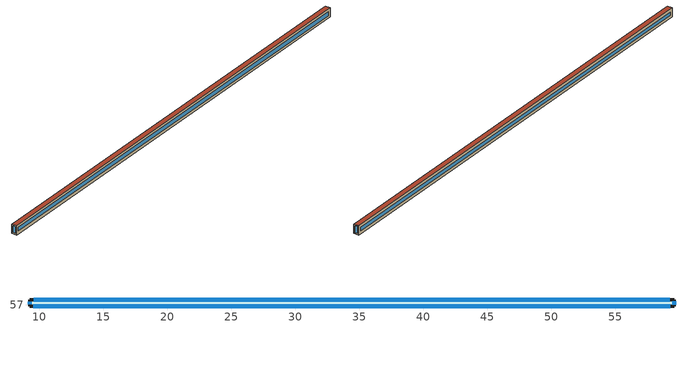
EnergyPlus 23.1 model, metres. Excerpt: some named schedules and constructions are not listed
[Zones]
Level8_0
 floor outside (90.1-2019 Nonresidential CZ 0 Exterior Floor (Mass)): 9.25,56.86 9.25,57.4 59.57,57.4 59.57,56.86 z40.01
 wall outside (90.1-2019 Nonresidential CZ 0 Exterior Wall (Mass)): 9.25,56.86 59.57,56.86 59.57,57.4 9.25,57.4 9.25,56.86 z40.01:41.03
 window (DoublePaneLoEe2): 9.56,56.86 59.27,56.86 z40.31:40.73; 59.57,56.99 59.57,57.27 z40.14:40.9; 59.24,57.4 9.58,57.4 z40.34:40.7; 9.25,57.25 9.25,57.01 z40.17:40.88
 roof outside (90.1-2019 Nonresidential CZ 0 Exterior Roof (Mass)): 9.25,56.86 59.57,56.86 59.57,57.4 9.25,57.4 z41.03
[Schedule:Day:Hourly]
5010650c-120f-4ec1-8e0f-03b57d25b77e: Fraction, 1, 1, 1, 0, 0, 0, 1, 1, 1, 1, 1, 1, 0, 0, 0, 0, 1, 1, 1, 1, 1, 1, 1, 1
0287f86b-735d-496c-a931-cacdcc0bc798: Fraction, 1, 0, 0, 0, 0, 1, 0, 0, 1, 1, 1, 0, 0, 0, 0, 0, 0, 0, 0, 1, 1, 1, 1, 1
4b4d3883-4ab1-4885-8947-53ccab3ba89e: Fraction, 1, 1, 0, 0, 0, 1, 1, 0, 1, 1, 0, 0, 0, 0, 0, 0, 0, 0, 0, 0, 1, 1, 1, 1
6dc897e4-cd91-4c04-926f-f89d63d3d538: Fraction, 1, 1, 1, 1, 1, 1, 1, 0, 1, 1, 0, 0, 0, 0, 0, 0, 1, 0, 0, 0, 0, 0, 1, 1
6b76926c-2247-4309-a123-ce9af0e6287f: Fraction, 1, 1, 1, 1, 1, 1, 1, 1, 1, 0, 1, 0, 0, 0, 1, 1, 1, 1, 1, 1, 1, 1, 0, 0
6a9376d0-3f9a-4ca8-8138-65c77f82fb5e: Fraction, 0, 0, 0, 0, 0, 0, 0, 0, 0, 1, 0, 1, 1, 0, 1, 1, 1, 1, 1, 0, 1, 1, 1, 0
333ca979-308a-4094-a02e-842ee4742262: Fraction, 0, 0, 0, 0, 0, 0, 0, 0, 1, 1, 1, 0, 0, 0, 1, 1, 0, 0, 1, 1, 1, 1, 1, 0
e23f169f-d582-4c72-8f79-9c4eb2bee23a: Fraction, 1, 1, 1, 1, 1, 1, 1, 1, 1, 1, 0, 1, 0, 0, 0, 1, 1, 1, 1, 1, 1, 1, 1, 1
d329547d-a011-4c86-819a-8c33d23e7d9a: Fraction, 1, 0, 0, 0, 0, 0, 0, 0, 0, 1, 0, 0, 0, 0, 0, 1, 1, 1, 1, 0, 1, 0, 0, 0
5822a594-9014-4e21-95ee-13bf853c41e0: Fraction, 1, 1, 1, 1, 0, 0, 0, 0, 0, 0, 0, 1, 1, 1, 1, 1, 1, 1, 0, 1, 1, 1, 1, 1
e30d7fc8-363d-4ded-b00c-9079f0096bdc: Fraction, 1, 0, 1, 1, 0, 1, 1, 0, 1, 1, 0, 0, 0, 1, 1, 0, 1, 1, 1, 1, 1, 1, 1, 1
5edd1d02-379f-4dbb-881b-6ce30af9cafb: Fraction, 1, 1, 1, 1, 0, 0, 0, 0, 1, 1, 0, 0, 1, 1, 1, 1, 1, 1, 1, 1, 1, 1, 1, 1
3d916eac-3ca0-4015-8bf9-0ad1f36d35fc: Fraction, 1, 1, 1, 1, 1, 0, 1, 1, 1, 0, 1, 0, 0, 0, 0, 0, 1, 1, 1, 1, 1, 1, 1, 0
4eaaab4e-72fe-42ed-95f9-bd7f1aba1198: Fraction, 0, 0, 0, 0, 0, 0, 0, 0, 1, 0, 0, 0, 0, 0, 0, 0, 1, 1, 1, 1, 1, 1, 1, 1
aa0b5748-0623-40ff-9fe7-a717e8515022: Fraction, 1, 1, 1, 1, 1, 1, 1, 1, 1, 0, 0, 0, 0, 0, 0, 1, 1, 1, 1, 1, 1, 1, 1, 1
b1ef5473-eff0-42d3-88c2-da5173dc298b: Fraction, 1, 0, 1, 1, 0, 0, 0, 0, 1, 0, 0, 0, 0, 0, 0, 0, 0, 0, 1, 1, 1, 1, 1, 1
76b9a198-a688-457e-8183-cb6f78557885: Fraction, 1, 1, 0, 0, 0, 0, 0, 0, 1, 1, 1, 1, 1, 0, 1, 0, 0, 1, 1, 1, 1, 1, 1, 1
581a6496-51c7-4935-aae0-dc73c3be11df: Fraction, 1, 1, 0, 0, 0, 0, 0, 0, 0, 0, 1, 1, 1, 1, 1, 1, 1, 1, 1, 1, 0, 1, 1, 1
f5fa7923-ce52-443c-88a8-5a5b49c8ef64: Fraction, 0, 0, 0, 0, 0, 1, 1, 1, 1, 1, 1, 0, 0, 0, 0, 0, 0, 1, 1, 1, 1, 1, 1, 1
45b927a2-163d-4791-a046-d063ce78ea26: Fraction, 1, 0, 0, 0, 0, 0, 0, 1, 1, 1, 1, 1, 1, 1, 1, 1, 0, 0, 0, 0, 0, 0, 0, 0
bc30a579-090d-4118-a8b3-e9aebe60a115: Fraction, 1, 0, 1, 1, 0, 1, 1, 1, 1, 1, 1, 1, 0, 1, 1, 1, 1, 1, 1, 1, 1, 1, 1, 1
770748df-be45-4bbd-90c5-dddd96713181: Fraction, 1, 0, 0, 0, 0, 0, 0, 0, 0, 0, 1, 1, 1, 1, 1, 0, 0, 1, 1, 1, 1, 1, 1, 1
7107249c-7a36-4811-af79-982454afed4c: Fraction, 0, 0, 0, 1, 0, 0, 0, 0, 1, 1, 0, 0, 0, 0, 0, 0, 0, 0, 1, 1, 1, 1, 1, 1
08ffd39e-de67-4f7d-a3b3-10a53ab7af6f: Fraction, 1, 0, 1, 1, 1, 1, 1, 1, 1, 1, 0, 1, 1, 1, 0, 0, 0, 0, 0, 1, 1, 1, 1, 0
b8167c93-0cc7-4ef4-a6d0-8850bd8cffde: Fraction, 0, 0, 0, 0, 0, 1, 0, 0, 0, 1, 1, 1, 1, 0, 0, 1, 1, 1, 1, 1, 1, 1, 1, 0
1745f522-a738-4567-9c32-eaf4a74b4847: Fraction, 0, 0, 0, 0, 0, 0, 1, 1, 1, 1, 1, 0, 0, 0, 0, 0, 0, 1, 1, 1, 1, 1, 1, 1
cf4e425d-5d77-44f5-a3d8-02fad713975d: Fraction, 1, 0, 0, 0, 0, 0, 0, 1, 1, 1, 1, 0, 0, 0, 0, 1, 1, 1, 1, 1, 1, 1, 1, 1
e1c568ed-c688-4691-91fe-0bfe5c06be4d: Fraction, 1, 1, 0, 0, 0, 0, 0, 1, 1, 1, 0, 0, 0, 0, 1, 1, 1, 1, 1, 1, 1, 1, 1, 1
111a7c65-e42f-4a10-95db-bea46dc55c4f: Fraction, 0, 0, 0, 0, 0, 0, 0, 1, 1, 0, 0, 0, 1, 1, 1, 1, 1, 1, 1, 1, 1, 1, 1, 1
9eff464b-d195-48d3-a943-c53c3d5efed7: Fraction, 0, 0, 0, 0, 0, 0, 0, 0, 1, 0, 0, 1, 1, 1, 0, 0, 1, 1, 1, 1, 1, 1, 1, 1
8e3f4251-0a19-42e2-947c-a12fa2d7e8a2: Fraction, 1, 1, 1, 0, 0, 0, 1, 1, 1, 0, 0, 0, 0, 0, 0, 0, 0, 0, 1, 1, 1, 1, 1, 1
c70ac8bd-ce79-4d1e-9dce-0b93158d7c5f: Fraction, 1, 1, 1, 1, 1, 1, 1, 0, 0, 0, 0, 1, 1, 1, 1, 1, 1, 1, 1, 1, 1, 1, 1, 0
b9410fd9-892d-423b-a0f3-9646f51cf237: Fraction, 0, 0, 0, 0, 0, 0, 0, 0, 1, 1, 1, 0, 0, 0, 0, 1, 1, 1, 0, 0, 0, 0, 0, 0
8ee7f503-0729-4bee-9c83-a856ca0faae4: Fraction, 0, 0, 0, 0, 0, 0, 0, 0, 0, 0, 0, 0, 0, 0, 0, 1, 1, 1, 1, 0, 0, 0, 1, 0
114559c2-174b-4c51-bee0-1ed3c119fa1e: Fraction, 0, 0, 0, 0, 0, 0, 0, 0, 1, 1, 0, 0, 1, 0, 1, 1, 1, 1, 1, 1, 1, 1, 1, 0
b553f412-11d1-4ce5-8e15-92df4e795def: Fraction, 0, 0, 0, 0, 0, 0, 0, 1, 1, 1, 0, 1, 1, 1, 1, 1, 1, 1, 1, 0, 0, 0, 0, 0
1348ecc8-96ab-42e8-b111-6ff2950d2ab5: Fraction, 0, 0, 0, 0, 0, 1, 1, 1, 1, 1, 0, 0, 0, 0, 0, 0, 0, 1, 1, 1, 1, 1, 1, 1
83fb2caa-bcf7-4def-85f4-5c5458b166bf: Fraction, 0, 0, 0, 0, 0, 0, 0, 0, 0, 0, 1, 1, 1, 1, 1, 1, 0, 1, 1, 1, 1, 1, 1, 1
7f69b98f-2e17-4272-b815-fe7b0af0fec6: Fraction, 0, 0, 0, 0, 0, 0, 0, 0, 0, 0, 0, 0, 1, 1, 1, 1, 1, 1, 1, 1, 1, 0, 0, 0
8dd202f9-8159-4ca7-95ce-a22b3891c586: Fraction, 0, 0, 0, 0, 0, 0, 0, 1, 1, 1, 0, 0, 0, 0, 0, 0, 0, 1, 1, 1, 1, 0, 0, 0
21d870fc-ddd8-47f9-b18b-b89d4d26e3d4: Fraction, 0, 0, 0, 0, 0, 0, 0, 0, 1, 1, 0, 0, 0, 0, 1, 0, 0, 0, 0, 0, 0, 0, 0, 0
cdc6a229-8702-407d-b5de-cb3b80b0b638: Fraction, 0, 0, 0, 0, 0, 0, 0, 0, 0, 1, 1, 1, 1, 0, 1, 1, 1, 1, 1, 1, 1, 1, 1, 1
e12c483d-bb97-4789-8d02-b47d8b4f64d1: Fraction, 0, 0, 0, 0, 0, 0, 0, 0, 1, 0, 0, 0, 0, 0, 0, 0, 0, 1, 0, 0, 0, 0, 0, 0
7e3f105f-f289-4a61-af7d-a8926ddb56be: Fraction, 0, 0, 0, 0, 0, 0, 0, 0, 1, 1, 0, 0, 0, 0, 0, 0, 1, 1, 1, 1, 1, 1, 0, 0
7ea265c3-1b8c-4c46-8e0b-bd729830bd9c: Fraction, 0, 0, 0, 0, 0, 0, 0, 1, 1, 1, 0, 0, 0, 1, 1, 1, 1, 0, 0, 0, 0, 0, 0, 0
172ee178-02b3-4e2f-9a65-36e4cc427a46: Fraction, 0, 0, 0, 0, 0, 0, 0, 0, 1, 1, 0, 0, 0, 0, 0, 0, 0, 1, 1, 1, 1, 1, 1, 0
bf3313be-4169-400b-9e92-a6ce72e31083: Fraction, 0, 0, 0, 0, 1, 0, 0, 1, 1, 1, 1, 0, 0, 0, 0, 0, 1, 1, 1, 1, 1, 1, 1, 1
596bb73c-e300-4f22-9693-972ede98d891: Fraction, 1, 1, 1, 1, 1, 0, 0, 0, 1, 1, 1, 1, 1, 0, 1, 1, 1, 1, 1, 1, 1, 1, 1, 1
b4dff806-eef1-4cc6-a2d4-fa11074bf6ae: Fraction, 0, 0, 0, 0, 0, 0, 0, 0, 1, 1, 0, 0, 0, 0, 1, 1, 1, 1, 1, 1, 1, 1, 1, 1
f24914ff-078e-440a-a979-eb843769fdec: Fraction, 1, 1, 1, 1, 1, 1, 1, 0, 1, 1, 1, 1, 1, 0, 1, 1, 1, 1, 1, 1, 1, 1, 0, 0
f817d546-0070-41b5-b69a-5f6078eec4fb: Fraction, 0, 0, 0, 0, 0, 0, 0, 0, 1, 1, 1, 0, 1, 1, 1, 1, 1, 1, 1, 1, 1, 0, 0, 0
4ef37bd2-3d41-48b2-93ec-b1f4138c05e6: Fraction, 0, 0, 0, 0, 0, 0, 0, 0, 1, 1, 1, 1, 0, 0, 0, 1, 1, 1, 1, 1, 1, 1, 0, 0
c42c46f7-1fa6-4802-82ea-c2043211cef7: Fraction, 0, 0, 0, 0, 0, 0, 0, 0, 0, 1, 1, 1, 0, 0, 1, 1, 1, 1, 1, 0, 0, 0, 0, 0
0f91ff70-fe81-4538-b2a2-1c5bb4d14305: Fraction, 0, 0, 0, 0, 0, 0, 0, 0, 1, 0, 1, 1, 0, 0, 0, 0, 0, 0, 0, 0, 0, 0, 0, 0
9d000baa-58fb-4553-a0b1-7eb2971aeaab: Fraction, 0, 0, 0, 0, 0, 0, 0, 0, 1, 1, 0, 1, 1, 1, 1, 1, 1, 1, 0, 0, 0, 0, 0, 0
8a27c43c-e9b5-42d8-9595-27876f3a2d47: Fraction, 0, 0, 0, 0, 0, 0, 0, 0, 0, 1, 1, 1, 1, 0, 1, 1, 1, 1, 0, 0, 0, 0, 0, 0
acdf1fea-733e-49fd-a30e-90680e6657c7: Fraction, 0, 0, 0, 0, 0, 0, 0, 0, 0, 1, 1, 1, 0, 1, 1, 1, 1, 1, 1, 1, 1, 1, 1, 0
da40a2c2-1a84-4e7d-8cc1-32bbed1308b2: Fraction, 0, 0, 0, 0, 0, 0, 0, 0, 0, 1, 1, 1, 0, 0, 0, 0, 1, 0, 0, 0, 0, 0, 0, 0
49b465ea-77ea-4933-ba6b-971f50e5a24a: Fraction, 0, 0, 0, 0, 0, 0, 0, 0, 1, 1, 0, 0, 1, 1, 1, 1, 0, 0, 0, 0, 0, 0, 0, 0
a450a529-b425-45be-bedc-c348afce5590: Fraction, 0, 0, 0, 0, 0, 0, 0, 0, 1, 1, 1, 1, 0, 0, 0, 0, 0, 0, 0, 0, 0, 0, 0, 0
a06c74c0-3e8d-4cef-bdb6-a73581165358: Fraction, 0, 0, 0, 0, 0, 0, 0, 0, 1, 1, 1, 1, 1, 1, 1, 0, 0, 0, 0, 0, 0, 0, 0, 0
24d64ad3-34c9-4d39-94e9-731af6c50e3f: Fraction, 0, 0, 0, 0, 0, 0, 0, 0, 0, 0, 0, 0, 0, 0, 0, 1, 1, 1, 0, 0, 0, 0, 0, 0
6520605b-633d-4302-8fa2-fb93e6a366da: Fraction, 0, 0, 0, 0, 0, 0, 0, 0, 1, 0, 0, 0, 0, 0, 0, 0, 0, 0, 0, 0, 0, 0, 0, 0
954a9151-e554-4f81-b4fd-81c446ef7e08: Fraction, 0, 0, 0, 0, 0, 0, 0, 0, 0, 1, 1, 1, 1, 1, 1, 1, 0, 0, 1, 1, 1, 1, 0, 0
ce623021-a842-44a5-8dc7-c052f6ab8a7b: Fraction, 0, 0, 0, 0, 0, 0, 0, 1, 1, 1, 0, 0, 0, 0, 0, 0, 0, 1, 1, 1, 1, 1, 1, 1
62a44925-8df7-45df-9fac-0b279fff5387: Fraction, 1, 0, 0, 0, 0, 0, 0, 0, 1, 1, 0, 1, 0, 0, 0, 1, 1, 1, 1, 1, 1, 1, 1, 0
3b30d332-6524-424b-a3af-f5927c4f9bbc: Fraction, 0, 0, 0, 0, 0, 0, 0, 0, 1, 1, 1, 0, 0, 0, 1, 1, 1, 0, 0, 0, 0, 0, 0, 0
02a92f0b-6536-43b2-a99f-d2460243a6c6: Fraction, 0, 0, 0, 0, 0, 0, 0, 0, 1, 1, 0, 0, 0, 0, 0, 0, 0, 0, 1, 1, 1, 1, 0, 0
a726f041-40ea-4926-8b87-b9c748d71b22: Fraction, 0, 0, 0, 0, 0, 0, 0, 0, 1, 1, 0, 1, 1, 1, 0, 0, 0, 0, 0, 0, 0, 0, 0, 0
5d0a8da6-75f3-409f-82b4-6c398db4f3dc: Fraction, 0, 0, 0, 0, 0, 0, 0, 0, 1, 1, 1, 0, 0, 1, 1, 1, 1, 1, 1, 1, 0, 0, 0, 0
65d29759-1968-478d-8ef7-ce3ca0b06d03: Fraction, 0, 0, 0, 0, 0, 0, 0, 0, 1, 1, 0, 0, 0, 0, 1, 1, 0, 1, 1, 1, 1, 0, 0, 0
449a9d56-0af6-49e4-8776-7b4b56f26a83: Fraction, 0, 0, 0, 0, 0, 0, 0, 0, 0, 1, 0, 0, 0, 0, 0, 0, 0, 1, 1, 1, 1, 1, 0, 0
06b542e5-1554-478c-8ade-a91ed9b5592f: Fraction, 0, 0, 0, 0, 0, 0, 0, 0, 1, 1, 0, 0, 0, 1, 0, 0, 1, 1, 0, 0, 0, 0, 0, 0
b58c9939-c081-4a11-9b15-5e44c4c0fc6e: Fraction, 0, 0, 0, 0, 0, 0, 0, 0, 0, 1, 1, 1, 1, 0, 1, 1, 1, 1, 1, 1, 1, 0, 0, 0
0f81e975-3d90-4e2d-925b-36a0930c45b6: Fraction, 0, 0, 0, 0, 0, 0, 0, 0, 1, 1, 1, 0, 0, 0, 0, 1, 1, 1, 1, 1, 1, 1, 1, 1
54007ef3-344e-48e5-87ef-be1515d5fca4: Fraction, 1, 0, 0, 0, 0, 0, 0, 1, 1, 1, 0, 0, 0, 0, 1, 1, 1, 1, 1, 1, 0, 0, 0, 1
a65b6db7-2f2c-4fb2-98cf-18013fcb6f2f: Fraction, 1, 1, 1, 1, 1, 1, 1, 1, 1, 1, 1, 0, 0, 1, 1, 0, 1, 1, 1, 1, 1, 1, 1, 1
575b231b-71d4-40ac-8c15-a4504e5bf47b: Fraction, 1, 1, 1, 1, 1, 1, 1, 1, 1, 1, 1, 0, 0, 0, 0, 1, 1, 1, 1, 1, 1, 1, 1, 1
c81b8623-852e-4010-9b62-71ee5bf39809: Fraction, 1, 1, 1, 1, 1, 1, 1, 1, 1, 1, 1, 0, 1, 1, 1, 1, 1, 1, 1, 1, 1, 1, 1, 1
a5ccfd26-f408-474a-b787-8c59672fbbfb: Fraction, 1, 1, 1, 1, 0, 1, 1, 1, 1, 1, 1, 0, 0, 0, 1, 1, 1, 1, 1, 1, 1, 1, 1, 1
986d3f58-e2c0-4c17-9466-7151f016db88: Fraction, 1, 1, 1, 1, 0, 1, 1, 1, 1, 1, 1, 0, 0, 0, 1, 0, 0, 0, 1, 1, 0, 0, 0, 0
09eda841-c663-4be0-9dc1-e789af8ef2b4: Fraction, 0, 0, 0, 0, 0, 0, 0, 0, 0, 0, 0, 0, 0, 0, 0, 0, 0, 0, 0, 0, 0, 0, 0, 0
ac605fec-0150-40ef-aaee-3f3a6e60bc74: Fraction, 0, 0, 0, 1, 0, 0, 0, 0, 1, 0, 0, 0, 0, 0, 0, 0, 0, 0, 0, 0, 0, 0, 0, 0
2253eb07-24ad-467c-9032-e6cf6a4c8706: Fraction, 0, 0, 0, 0, 0, 0, 0, 0, 0, 1, 1, 1, 0, 0, 1, 1, 0, 0, 0, 0, 0, 0, 0, 0
1dec7d66-187e-4495-ad2d-945dc3181bb4: Fraction, 0, 0, 0, 0, 0, 0, 0, 0, 0, 1, 1, 0, 0, 1, 0, 1, 0, 0, 1, 0, 1, 1, 0, 1
2c24077c-5c29-4221-96cd-00be7674bfad: Fraction, 1, 0, 0, 0, 0, 0, 0, 0, 0, 0, 0, 0, 0, 1, 1, 1, 1, 1, 1, 1, 0, 0, 0, 0
1e2c6601-9f74-4ca9-845a-63d9f68435e0: Fraction, 0, 0, 0, 0, 0, 0, 0, 0, 0, 0, 0, 0, 1, 1, 1, 1, 1, 1, 1, 0, 0, 0, 0, 0
13b5e8dc-4e2f-45f3-9c75-2964d5fdbcf3: Fraction, 0, 0, 0, 0, 0, 0, 0, 0, 0, 0, 0, 0, 0, 0, 1, 0, 0, 0, 1, 0, 0, 0, 0, 0
806be1b2-4a32-4b01-9208-0f63824c6a5a: Fraction, 0, 0, 0, 0, 0, 0, 0, 0, 0, 1, 1, 1, 1, 1, 1, 1, 1, 1, 1, 1, 0, 0, 0, 0
a543813b-010e-4070-bb5c-e3e740149745: Fraction, 0, 0, 0, 0, 0, 0, 0, 0, 1, 1, 1, 1, 0, 0, 0, 0, 1, 1, 1, 1, 1, 1, 0, 1
0de86f34-48bf-46bf-8b57-37c2917cc9f7: Fraction, 0, 0, 0, 0, 0, 0, 0, 0, 0, 0, 1, 0, 0, 0, 0, 1, 1, 1, 1, 1, 0, 0, 0, 1
e8b7d7fa-21d6-4c71-97fd-9fc2bf9d59b4: Fraction, 0, 0, 0, 0, 0, 0, 0, 0, 0, 1, 1, 1, 1, 0, 0, 0, 0, 0, 0, 0, 0, 0, 0, 0
ac86f6e0-3298-41f8-abbf-65183e87d008: Fraction, 0, 0, 0, 0, 0, 0, 0, 0, 0, 0, 1, 1, 1, 1, 1, 1, 1, 0, 1, 0, 0, 0, 0, 0
9987907a-6122-455b-8552-53f74c1c0e39: Fraction, 0, 0, 0, 0, 0, 0, 0, 0, 1, 1, 1, 1, 0, 1, 0, 1, 0, 0, 0, 0, 1, 0, 0, 0
014124d4-b61d-4f14-8fcc-3b7be9cd198b: Fraction, 0, 0, 0, 0, 0, 0, 0, 0, 1, 1, 1, 1, 0, 1, 1, 1, 1, 1, 1, 1, 1, 0, 0, 0
15957bf2-8cc9-4bb7-ae03-d02245cec315: Fraction, 0, 0, 0, 0, 0, 0, 0, 0, 1, 1, 1, 0, 1, 0, 0, 1, 1, 1, 1, 1, 1, 1, 1, 0
e66c6a68-95c7-42ee-8a34-31500e6d818f: Fraction, 0, 0, 1, 1, 0, 0, 1, 0, 1, 1, 1, 1, 0, 1, 1, 1, 1, 1, 1, 1, 1, 1, 1, 1
6ab0548f-ccd2-4c02-b7d5-57e2a3b800a0: Fraction, 1, 1, 0, 1, 1, 1, 0, 1, 1, 1, 1, 1, 1, 0, 0, 1, 1, 1, 1, 1, 1, 1, 1, 1
2373421b-b0ff-48ba-aef8-cae56c6e9539: Fraction, 1, 1, 1, 1, 1, 1, 1, 1, 1, 1, 1, 0, 0, 0, 0, 0, 1, 1, 1, 1, 1, 1, 0, 1
a0b97c6b-2900-4879-a72a-f27df354a231: Fraction, 0, 0, 1, 1, 0, 1, 1, 0, 1, 1, 1, 0, 0, 0, 0, 1, 1, 1, 1, 1, 1, 1, 1, 1
d11026a5-85cb-458f-9a90-e60d5545ba49: Fraction, 1, 0, 1, 0, 0, 0, 0, 0, 1, 1, 1, 0, 0, 0, 0, 0, 1, 1, 1, 1, 1, 1, 1, 1
249e2866-75bf-46b4-991c-1313a5ef556e: Fraction, 1, 0, 0, 0, 0, 0, 0, 0, 1, 1, 1, 1, 0, 0, 0, 0, 1, 1, 1, 1, 1, 1, 1, 1
55f706a3-be7d-4be4-bceb-5779199cc1e2: Fraction, 1, 1, 1, 0, 0, 1, 1, 0, 1, 1, 1, 0, 0, 0, 0, 0, 1, 1, 1, 1, 1, 1, 1, 1
8645d51f-14e7-4905-85fd-d3776302dc69: Fraction, 1, 0, 0, 0, 0, 1, 1, 0, 1, 1, 1, 1, 1, 1, 1, 1, 1, 1, 1, 1, 1, 1, 0, 0
[Schedule:Year]
OfficeLarge HTGSETP_SCH_YES_OPTIMUM: Temperature, OfficeLarge HTGSETP_SCH_YES_OPTIMUM_0, 1, 1, 1, 7, OfficeLarge HTGSETP_SCH_YES_OPTIMUM_1, 1, 8, 1, 14, OfficeLarge HTGSETP_SCH_YES_OPTIMUM_2, 1, 15, 1, 21, OfficeLarge HTGSETP_SCH_YES_OPTIMUM_3, 1, 22, 1, 28, OfficeLarge HTGSETP_SCH_YES_OPTIMUM_4, 1, 29, 2, 4, OfficeLarge HTGSETP_SCH_YES_OPTIMUM_5, 2, 5, 2, 11, OfficeLarge HTGSETP_SCH_YES_OPTIMUM_6, 2, 12, 2, 18, OfficeLarge HTGSETP_SCH_YES_OPTIMUM_7, 2, 19, 2, 25, OfficeLarge HTGSETP_SCH_YES_OPTIMUM_8, 2, 26, 3, 4, OfficeLarge HTGSETP_SCH_YES_OPTIMUM_9, 3, 5, 3, 11, OfficeLarge HTGSETP_SCH_YES_OPTIMUM_10, 3, 12, 3, 18, OfficeLarge HTGSETP_SCH_YES_OPTIMUM_11, 3, 19, 3, 25, OfficeLarge HTGSETP_SCH_YES_OPTIMUM_12, 3, 26, 4, 1, OfficeLarge HTGSETP_SCH_YES_OPTIMUM_13, 4, 2, 4, 8, OfficeLarge HTGSETP_SCH_YES_OPTIMUM_14, 4, 9, 4, 15, OfficeLarge HTGSETP_SCH_YES_OPTIMUM_15, 4, 16, 4, 22, OfficeLarge HTGSETP_SCH_YES_OPTIMUM_16, 4, 23, 4, 29, OfficeLarge HTGSETP_SCH_YES_OPTIMUM_17, 4, 30, 5, 6, OfficeLarge HTGSETP_SCH_YES_OPTIMUM_18, 5, 7, 5, 13, OfficeLarge HTGSETP_SCH_YES_OPTIMUM_19, 5, 14, 5, 20, OfficeLarge HTGSETP_SCH_YES_OPTIMUM_20, 5, 21, 5, 27, OfficeLarge HTGSETP_SCH_YES_OPTIMUM_21, 5, 28, 6, 3, OfficeLarge HTGSETP_SCH_YES_OPTIMUM_22, 6, 4, 6, 10, OfficeLarge HTGSETP_SCH_YES_OPTIMUM_23, 6, 11, 6, 17, OfficeLarge HTGSETP_SCH_YES_OPTIMUM_24, 6, 18, 6, 24, OfficeLarge HTGSETP_SCH_YES_OPTIMUM_25, 6, 25, 7, 1, OfficeLarge HTGSETP_SCH_YES_OPTIMUM_26, 7, 2, 7, 8, OfficeLarge HTGSETP_SCH_YES_OPTIMUM_27, 7, 9, 7, 15, OfficeLarge HTGSETP_SCH_YES_OPTIMUM_28, 7, 16, 7, 22, OfficeLarge HTGSETP_SCH_YES_OPTIMUM_29, 7, 23, 7, 29, OfficeLarge HTGSETP_SCH_YES_OPTIMUM_30, 7, 30, 8, 5, OfficeLarge HTGSETP_SCH_YES_OPTIMUM_31, 8, 6, 8, 12, OfficeLarge HTGSETP_SCH_YES_OPTIMUM_32, 8, 13, 8, 19, OfficeLarge HTGSETP_SCH_YES_OPTIMUM_33, 8, 20, 8, 26, OfficeLarge HTGSETP_SCH_YES_OPTIMUM_34, 8, 27, 9, 2, OfficeLarge HTGSETP_SCH_YES_OPTIMUM_35, 9, 3, 9, 9, OfficeLarge HTGSETP_SCH_YES_OPTIMUM_36, 9, 10, 9, 16, OfficeLarge HTGSETP_SCH_YES_OPTIMUM_37, 9, 17, 9, 23, OfficeLarge HTGSETP_SCH_YES_OPTIMUM_38, 9, 24, 9, 30, OfficeLarge HTGSETP_SCH_YES_OPTIMUM_39, 10, 1, 10, 7, OfficeLarge HTGSETP_SCH_YES_OPTIMUM_40, 10, 8, 10, 14, OfficeLarge HTGSETP_SCH_YES_OPTIMUM_41, 10, 15, 10, 21, OfficeLarge HTGSETP_SCH_YES_OPTIMUM_42, 10, 22, 10, 28, OfficeLarge HTGSETP_SCH_YES_OPTIMUM_43, 10, 29, 11, 4, OfficeLarge HTGSETP_SCH_YES_OPTIMUM_44, 11, 5, 11, 11, OfficeLarge HTGSETP_SCH_YES_OPTIMUM_45, 11, 12, 11, 18, OfficeLarge HTGSETP_SCH_YES_OPTIMUM_46, 11, 19, 11, 25, OfficeLarge HTGSETP_SCH_YES_OPTIMUM_47, 11, 26, 12, 2, OfficeLarge HTGSETP_SCH_YES_OPTIMUM_48, 12, 3, 12, 9, OfficeLarge HTGSETP_SCH_YES_OPTIMUM_49, 12, 10, 12, 16, OfficeLarge HTGSETP_SCH_YES_OPTIMUM_50, 12, 17, 12, 23, OfficeLarge HTGSETP_SCH_YES_OPTIMUM_51, 12, 24, 12, 30, OfficeLarge HTGSETP_SCH_YES_OPTIMUM_52, 12, 31, 12, 31
OfficeLarge CLGSETP_SCH_NO_SETBACK: Temperature, OfficeLarge CLGSETP_SCH_NO_SETBACK_0, 1, 1, 1, 7, OfficeLarge CLGSETP_SCH_NO_SETBACK_1, 1, 8, 1, 14, OfficeLarge CLGSETP_SCH_NO_SETBACK_2, 1, 15, 1, 21, OfficeLarge CLGSETP_SCH_NO_SETBACK_3, 1, 22, 1, 28, OfficeLarge CLGSETP_SCH_NO_SETBACK_4, 1, 29, 2, 4, OfficeLarge CLGSETP_SCH_NO_SETBACK_5, 2, 5, 2, 11, OfficeLarge CLGSETP_SCH_NO_SETBACK_6, 2, 12, 2, 18, OfficeLarge CLGSETP_SCH_NO_SETBACK_7, 2, 19, 2, 25, OfficeLarge CLGSETP_SCH_NO_SETBACK_8, 2, 26, 3, 4, OfficeLarge CLGSETP_SCH_NO_SETBACK_9, 3, 5, 3, 11, OfficeLarge CLGSETP_SCH_NO_SETBACK_10, 3, 12, 3, 18, OfficeLarge CLGSETP_SCH_NO_SETBACK_11, 3, 19, 3, 25, OfficeLarge CLGSETP_SCH_NO_SETBACK_12, 3, 26, 4, 1, OfficeLarge CLGSETP_SCH_NO_SETBACK_13, 4, 2, 4, 8, OfficeLarge CLGSETP_SCH_NO_SETBACK_14, 4, 9, 4, 15, OfficeLarge CLGSETP_SCH_NO_SETBACK_15, 4, 16, 4, 22, OfficeLarge CLGSETP_SCH_NO_SETBACK_16, 4, 23, 4, 29, OfficeLarge CLGSETP_SCH_NO_SETBACK_17, 4, 30, 5, 6, OfficeLarge CLGSETP_SCH_NO_SETBACK_18, 5, 7, 5, 13, OfficeLarge CLGSETP_SCH_NO_SETBACK_19, 5, 14, 5, 20, OfficeLarge CLGSETP_SCH_NO_SETBACK_20, 5, 21, 5, 27, OfficeLarge CLGSETP_SCH_NO_SETBACK_21, 5, 28, 6, 3, OfficeLarge CLGSETP_SCH_NO_SETBACK_22, 6, 4, 6, 10, OfficeLarge CLGSETP_SCH_NO_SETBACK_23, 6, 11, 6, 17, OfficeLarge CLGSETP_SCH_NO_SETBACK_24, 6, 18, 6, 24, OfficeLarge CLGSETP_SCH_NO_SETBACK_25, 6, 25, 7, 1, OfficeLarge CLGSETP_SCH_NO_SETBACK_26, 7, 2, 7, 8, OfficeLarge CLGSETP_SCH_NO_SETBACK_27, 7, 9, 7, 15, OfficeLarge CLGSETP_SCH_NO_SETBACK_28, 7, 16, 7, 22, OfficeLarge CLGSETP_SCH_NO_SETBACK_29, 7, 23, 7, 29, OfficeLarge CLGSETP_SCH_NO_SETBACK_30, 7, 30, 8, 5, OfficeLarge CLGSETP_SCH_NO_SETBACK_31, 8, 6, 8, 12, OfficeLarge CLGSETP_SCH_NO_SETBACK_32, 8, 13, 8, 19, OfficeLarge CLGSETP_SCH_NO_SETBACK_33, 8, 20, 8, 26, OfficeLarge CLGSETP_SCH_NO_SETBACK_34, 8, 27, 9, 2, OfficeLarge CLGSETP_SCH_NO_SETBACK_35, 9, 3, 9, 9, OfficeLarge CLGSETP_SCH_NO_SETBACK_36, 9, 10, 9, 16, OfficeLarge CLGSETP_SCH_NO_SETBACK_37, 9, 17, 9, 23, OfficeLarge CLGSETP_SCH_NO_SETBACK_38, 9, 24, 9, 30, OfficeLarge CLGSETP_SCH_NO_SETBACK_39, 10, 1, 10, 7, OfficeLarge CLGSETP_SCH_NO_SETBACK_40, 10, 8, 10, 14, OfficeLarge CLGSETP_SCH_NO_SETBACK_41, 10, 15, 10, 21, OfficeLarge CLGSETP_SCH_NO_SETBACK_42, 10, 22, 10, 28, OfficeLarge CLGSETP_SCH_NO_SETBACK_43, 10, 29, 11, 4, OfficeLarge CLGSETP_SCH_NO_SETBACK_44, 11, 5, 11, 11, OfficeLarge CLGSETP_SCH_NO_SETBACK_45, 11, 12, 11, 18, OfficeLarge CLGSETP_SCH_NO_SETBACK_46, 11, 19, 11, 25, OfficeLarge CLGSETP_SCH_NO_SETBACK_47, 11, 26, 12, 2, OfficeLarge CLGSETP_SCH_NO_SETBACK_48, 12, 3, 12, 9, OfficeLarge CLGSETP_SCH_NO_SETBACK_49, 12, 10, 12, 16, OfficeLarge CLGSETP_SCH_NO_SETBACK_50, 12, 17, 12, 23, OfficeLarge CLGSETP_SCH_NO_SETBACK_51, 12, 24, 12, 30, OfficeLarge CLGSETP_SCH_NO_SETBACK_52, 12, 31, 12, 31
CoolAvail_Level8_0: Fraction, CoolAvail_Level8_0_0, 1, 1, 1, 7, CoolAvail_Level8_0_1, 1, 8, 1, 14, CoolAvail_Level8_0_2, 1, 15, 1, 21, CoolAvail_Level8_0_3, 1, 22, 1, 28, CoolAvail_Level8_0_4, 1, 29, 2, 4, CoolAvail_Level8_0_5, 2, 5, 2, 11, CoolAvail_Level8_0_6, 2, 12, 2, 18, CoolAvail_Level8_0_7, 2, 19, 2, 25, CoolAvail_Level8_0_8, 2, 26, 3, 4, CoolAvail_Level8_0_9, 3, 5, 3, 11, CoolAvail_Level8_0_10, 3, 12, 3, 18, CoolAvail_Level8_0_11, 3, 19, 3, 25, CoolAvail_Level8_0_12, 3, 26, 4, 1, CoolAvail_Level8_0_13, 4, 2, 4, 8, CoolAvail_Level8_0_14, 4, 9, 4, 15, CoolAvail_Level8_0_15, 4, 16, 4, 22, CoolAvail_Level8_0_16, 4, 23, 4, 29, CoolAvail_Level8_0_17, 4, 30, 5, 6, CoolAvail_Level8_0_18, 5, 7, 5, 13, CoolAvail_Level8_0_19, 5, 14, 5, 20, CoolAvail_Level8_0_20, 5, 21, 5, 27, CoolAvail_Level8_0_21, 5, 28, 6, 3, CoolAvail_Level8_0_22, 6, 4, 6, 10, CoolAvail_Level8_0_23, 6, 11, 6, 17, CoolAvail_Level8_0_24, 6, 18, 6, 24, CoolAvail_Level8_0_25, 6, 25, 7, 1, CoolAvail_Level8_0_26, 7, 2, 7, 8, CoolAvail_Level8_0_27, 7, 9, 7, 15, CoolAvail_Level8_0_28, 7, 16, 7, 22, CoolAvail_Level8_0_29, 7, 23, 7, 29, CoolAvail_Level8_0_30, 7, 30, 8, 5, CoolAvail_Level8_0_31, 8, 6, 8, 12, CoolAvail_Level8_0_32, 8, 13, 8, 19, CoolAvail_Level8_0_33, 8, 20, 8, 26, CoolAvail_Level8_0_34, 8, 27, 9, 2, CoolAvail_Level8_0_35, 9, 3, 9, 9, CoolAvail_Level8_0_36, 9, 10, 9, 16, CoolAvail_Level8_0_37, 9, 17, 9, 23, CoolAvail_Level8_0_38, 9, 24, 9, 30, CoolAvail_Level8_0_39, 10, 1, 10, 7, CoolAvail_Level8_0_40, 10, 8, 10, 14, CoolAvail_Level8_0_41, 10, 15, 10, 21, CoolAvail_Level8_0_42, 10, 22, 10, 28, CoolAvail_Level8_0_43, 10, 29, 11, 4, CoolAvail_Level8_0_44, 11, 5, 11, 11, CoolAvail_Level8_0_45, 11, 12, 11, 18, CoolAvail_Level8_0_46, 11, 19, 11, 25, CoolAvail_Level8_0_47, 11, 26, 12, 2, CoolAvail_Level8_0_48, 12, 3, 12, 9, CoolAvail_Level8_0_49, 12, 10, 12, 16, CoolAvail_Level8_0_50, 12, 17, 12, 23, CoolAvail_Level8_0_51, 12, 24, 12, 30, CoolAvail_Level8_0_52, 12, 31, 12, 31
[Schedule:Week:Daily]
OfficeLarge HTGSETP_SCH_YES_OPTIMUM_0; OfficeLarge HTGSETP_SCH_YES_OPTIMUM_1; OfficeLarge HTGSETP_SCH_YES_OPTIMUM_2; OfficeLarge HTGSETP_SCH_YES_OPTIMUM_3; OfficeLarge HTGSETP_SCH_YES_OPTIMUM_4; OfficeLarge HTGSETP_SCH_YES_OPTIMUM_5; OfficeLarge HTGSETP_SCH_YES_OPTIMUM_6; OfficeLarge HTGSETP_SCH_YES_OPTIMUM_7; OfficeLarge HTGSETP_SCH_YES_OPTIMUM_8; OfficeLarge HTGSETP_SCH_YES_OPTIMUM_9; OfficeLarge HTGSETP_SCH_YES_OPTIMUM_10; OfficeLarge HTGSETP_SCH_YES_OPTIMUM_11; OfficeLarge HTGSETP_SCH_YES_OPTIMUM_12; OfficeLarge HTGSETP_SCH_YES_OPTIMUM_13; OfficeLarge HTGSETP_SCH_YES_OPTIMUM_14; OfficeLarge HTGSETP_SCH_YES_OPTIMUM_15; OfficeLarge HTGSETP_SCH_YES_OPTIMUM_16; OfficeLarge HTGSETP_SCH_YES_OPTIMUM_17; OfficeLarge HTGSETP_SCH_YES_OPTIMUM_18; OfficeLarge HTGSETP_SCH_YES_OPTIMUM_19; OfficeLarge HTGSETP_SCH_YES_OPTIMUM_20; OfficeLarge HTGSETP_SCH_YES_OPTIMUM_21; OfficeLarge HTGSETP_SCH_YES_OPTIMUM_22; OfficeLarge HTGSETP_SCH_YES_OPTIMUM_23; OfficeLarge HTGSETP_SCH_YES_OPTIMUM_24; OfficeLarge HTGSETP_SCH_YES_OPTIMUM_25; OfficeLarge HTGSETP_SCH_YES_OPTIMUM_26; OfficeLarge HTGSETP_SCH_YES_OPTIMUM_27; OfficeLarge HTGSETP_SCH_YES_OPTIMUM_28; OfficeLarge HTGSETP_SCH_YES_OPTIMUM_29; OfficeLarge HTGSETP_SCH_YES_OPTIMUM_30; OfficeLarge HTGSETP_SCH_YES_OPTIMUM_31; OfficeLarge HTGSETP_SCH_YES_OPTIMUM_32; OfficeLarge HTGSETP_SCH_YES_OPTIMUM_33; OfficeLarge HTGSETP_SCH_YES_OPTIMUM_34; OfficeLarge HTGSETP_SCH_YES_OPTIMUM_35; OfficeLarge HTGSETP_SCH_YES_OPTIMUM_36; OfficeLarge HTGSETP_SCH_YES_OPTIMUM_37; OfficeLarge HTGSETP_SCH_YES_OPTIMUM_38; OfficeLarge HTGSETP_SCH_YES_OPTIMUM_39; OfficeLarge HTGSETP_SCH_YES_OPTIMUM_40; OfficeLarge HTGSETP_SCH_YES_OPTIMUM_41; OfficeLarge HTGSETP_SCH_YES_OPTIMUM_42; OfficeLarge HTGSETP_SCH_YES_OPTIMUM_43; OfficeLarge HTGSETP_SCH_YES_OPTIMUM_44; OfficeLarge HTGSETP_SCH_YES_OPTIMUM_45; OfficeLarge HTGSETP_SCH_YES_OPTIMUM_46; OfficeLarge HTGSETP_SCH_YES_OPTIMUM_47; OfficeLarge HTGSETP_SCH_YES_OPTIMUM_48; OfficeLarge HTGSETP_SCH_YES_OPTIMUM_49; OfficeLarge HTGSETP_SCH_YES_OPTIMUM_50; OfficeLarge HTGSETP_SCH_YES_OPTIMUM_51: db7fe938-9c7e-470d-b4d5-21e9f25bae54, db7fe938-9c7e-470d-b4d5-21e9f25bae54, db7fe938-9c7e-470d-b4d5-21e9f25bae54, db7fe938-9c7e-470d-b4d5-21e9f25bae54, db7fe938-9c7e-470d-b4d5-21e9f25bae54, db7fe938-9c7e-470d-b4d5-21e9f25bae54, 5864c79a-8136-4e11-873f-35abd6b3cc01, db7fe938-9c7e-470d-b4d5-21e9f25bae54, db7fe938-9c7e-470d-b4d5-21e9f25bae54, db7fe938-9c7e-470d-b4d5-21e9f25bae54, db7fe938-9c7e-470d-b4d5-21e9f25bae54, db7fe938-9c7e-470d-b4d5-21e9f25bae54
OfficeLarge HTGSETP_SCH_YES_OPTIMUM_52: db7fe938-9c7e-470d-b4d5-21e9f25bae54, db7fe938-9c7e-470d-b4d5-21e9f25bae54, db7fe938-9c7e-470d-b4d5-21e9f25bae54, db7fe938-9c7e-470d-b4d5-21e9f25bae54, db7fe938-9c7e-470d-b4d5-21e9f25bae54, db7fe938-9c7e-470d-b4d5-21e9f25bae54, db7fe938-9c7e-470d-b4d5-21e9f25bae54, db7fe938-9c7e-470d-b4d5-21e9f25bae54, db7fe938-9c7e-470d-b4d5-21e9f25bae54, db7fe938-9c7e-470d-b4d5-21e9f25bae54, db7fe938-9c7e-470d-b4d5-21e9f25bae54, db7fe938-9c7e-470d-b4d5-21e9f25bae54
OfficeLarge CLGSETP_SCH_NO_SETBACK_0; OfficeLarge CLGSETP_SCH_NO_SETBACK_1; OfficeLarge CLGSETP_SCH_NO_SETBACK_2; OfficeLarge CLGSETP_SCH_NO_SETBACK_3; OfficeLarge CLGSETP_SCH_NO_SETBACK_4; OfficeLarge CLGSETP_SCH_NO_SETBACK_5; OfficeLarge CLGSETP_SCH_NO_SETBACK_6; OfficeLarge CLGSETP_SCH_NO_SETBACK_7; OfficeLarge CLGSETP_SCH_NO_SETBACK_8; OfficeLarge CLGSETP_SCH_NO_SETBACK_9; OfficeLarge CLGSETP_SCH_NO_SETBACK_10; OfficeLarge CLGSETP_SCH_NO_SETBACK_11; OfficeLarge CLGSETP_SCH_NO_SETBACK_12; OfficeLarge CLGSETP_SCH_NO_SETBACK_13; OfficeLarge CLGSETP_SCH_NO_SETBACK_14; OfficeLarge CLGSETP_SCH_NO_SETBACK_15; OfficeLarge CLGSETP_SCH_NO_SETBACK_16; OfficeLarge CLGSETP_SCH_NO_SETBACK_17; OfficeLarge CLGSETP_SCH_NO_SETBACK_18; OfficeLarge CLGSETP_SCH_NO_SETBACK_19; OfficeLarge CLGSETP_SCH_NO_SETBACK_20; OfficeLarge CLGSETP_SCH_NO_SETBACK_21; OfficeLarge CLGSETP_SCH_NO_SETBACK_22; OfficeLarge CLGSETP_SCH_NO_SETBACK_23; OfficeLarge CLGSETP_SCH_NO_SETBACK_24; OfficeLarge CLGSETP_SCH_NO_SETBACK_25; OfficeLarge CLGSETP_SCH_NO_SETBACK_26; OfficeLarge CLGSETP_SCH_NO_SETBACK_27; OfficeLarge CLGSETP_SCH_NO_SETBACK_28; OfficeLarge CLGSETP_SCH_NO_SETBACK_29; OfficeLarge CLGSETP_SCH_NO_SETBACK_30; OfficeLarge CLGSETP_SCH_NO_SETBACK_31; OfficeLarge CLGSETP_SCH_NO_SETBACK_32; OfficeLarge CLGSETP_SCH_NO_SETBACK_33; OfficeLarge CLGSETP_SCH_NO_SETBACK_34; OfficeLarge CLGSETP_SCH_NO_SETBACK_35; OfficeLarge CLGSETP_SCH_NO_SETBACK_36; OfficeLarge CLGSETP_SCH_NO_SETBACK_37; OfficeLarge CLGSETP_SCH_NO_SETBACK_38; OfficeLarge CLGSETP_SCH_NO_SETBACK_39; OfficeLarge CLGSETP_SCH_NO_SETBACK_40; OfficeLarge CLGSETP_SCH_NO_SETBACK_41; OfficeLarge CLGSETP_SCH_NO_SETBACK_42; OfficeLarge CLGSETP_SCH_NO_SETBACK_43; OfficeLarge CLGSETP_SCH_NO_SETBACK_44; OfficeLarge CLGSETP_SCH_NO_SETBACK_45; OfficeLarge CLGSETP_SCH_NO_SETBACK_46; OfficeLarge CLGSETP_SCH_NO_SETBACK_47; OfficeLarge CLGSETP_SCH_NO_SETBACK_48; OfficeLarge CLGSETP_SCH_NO_SETBACK_49; OfficeLarge CLGSETP_SCH_NO_SETBACK_50; OfficeLarge CLGSETP_SCH_NO_SETBACK_51; OfficeLarge CLGSETP_SCH_NO_SETBACK_52: 5eeb48a7-aea1-4a77-a718-97bd57733da6, 5eeb48a7-aea1-4a77-a718-97bd57733da6, 5eeb48a7-aea1-4a77-a718-97bd57733da6, 5eeb48a7-aea1-4a77-a718-97bd57733da6, 5eeb48a7-aea1-4a77-a718-97bd57733da6, 5eeb48a7-aea1-4a77-a718-97bd57733da6, 5eeb48a7-aea1-4a77-a718-97bd57733da6, 5eeb48a7-aea1-4a77-a718-97bd57733da6, 5eeb48a7-aea1-4a77-a718-97bd57733da6, 5eeb48a7-aea1-4a77-a718-97bd57733da6, 5eeb48a7-aea1-4a77-a718-97bd57733da6, 5eeb48a7-aea1-4a77-a718-97bd57733da6
CoolAvail_Level8_0_0: b1ca0965-182a-4bfa-b017-ce18d1db8971, 1022b029-6912-4e79-aefb-b7bbac69a24e, 8ec71320-6e1d-42a4-a9cc-7b3db7521728, 54c0f7ea-7390-4ca7-afdc-7595cc0bf16d, f78c9a24-d0be-44d8-b4ca-1237cdd4cb72, 5df119f4-100d-4cc8-8387-75a9341c7c44, 8425f0ae-9ab6-4e9a-a1e8-602982399af5, b1ca0965-182a-4bfa-b017-ce18d1db8971, b1ca0965-182a-4bfa-b017-ce18d1db8971, b1ca0965-182a-4bfa-b017-ce18d1db8971, b1ca0965-182a-4bfa-b017-ce18d1db8971, b1ca0965-182a-4bfa-b017-ce18d1db8971
CoolAvail_Level8_0_1: bbf3a257-ba19-43fd-b727-2719e4af363b, 1be989a1-4fda-4d98-8ee0-2ba9e9484411, 7d699951-1758-4e44-a33d-390d69f0c49a, 3c8de397-17cd-4f03-8c99-48659356656b, ee6bf613-34df-4980-83f8-5c49481e6b25, 87c0396f-0661-4cf8-9af8-b8b55f50d1d9, 226887c8-a70a-4274-b337-397aaffcb317, bbf3a257-ba19-43fd-b727-2719e4af363b, bbf3a257-ba19-43fd-b727-2719e4af363b, bbf3a257-ba19-43fd-b727-2719e4af363b, bbf3a257-ba19-43fd-b727-2719e4af363b, bbf3a257-ba19-43fd-b727-2719e4af363b
CoolAvail_Level8_0_2: a7cda9b8-e198-4962-b329-aac5a01cf8b8, 4546e9b1-10ef-4bde-9eeb-0b99f0825eea, ee6bf613-34df-4980-83f8-5c49481e6b25, 94b17cce-d22b-4593-8895-925e4ef5273d, 1022b029-6912-4e79-aefb-b7bbac69a24e, 6cafa967-2e2f-4a23-97cc-0c2d4f786662, 26592ebe-4502-48db-a323-01717e9875be, a7cda9b8-e198-4962-b329-aac5a01cf8b8, a7cda9b8-e198-4962-b329-aac5a01cf8b8, a7cda9b8-e198-4962-b329-aac5a01cf8b8, a7cda9b8-e198-4962-b329-aac5a01cf8b8, a7cda9b8-e198-4962-b329-aac5a01cf8b8
CoolAvail_Level8_0_3: a136d695-36e1-492e-8048-b1546c138d98, ad4c8de0-351e-40a1-9e99-7d7e1f2935fa, 4dabab29-dd8f-409b-8761-74a090aa6c28, f38d61e6-3c9d-4d0e-86b9-884af33d1bae, 2ebfb2e6-4bec-4598-93de-47c19c1536fd, b1ca0965-182a-4bfa-b017-ce18d1db8971, 6406f004-c524-4649-bf96-6103efe0cc1a, a136d695-36e1-492e-8048-b1546c138d98, a136d695-36e1-492e-8048-b1546c138d98, a136d695-36e1-492e-8048-b1546c138d98, a136d695-36e1-492e-8048-b1546c138d98, a136d695-36e1-492e-8048-b1546c138d98
CoolAvail_Level8_0_4: 4371c287-80c2-4e2b-a60c-c63bff3fbb70, ca8c06f6-3bb7-43f2-b20c-22c4f387ac99, cafa76d1-1edd-48b0-bef5-63952780ab41, fe0f44a0-21f6-4774-8350-dc5382f00bbd, 8b0cf939-35f4-4167-aeea-d045a0871b5a, 19b9d07d-8f63-4de7-8b43-cccf7eb81bb9, ca8c06f6-3bb7-43f2-b20c-22c4f387ac99, 4371c287-80c2-4e2b-a60c-c63bff3fbb70, 4371c287-80c2-4e2b-a60c-c63bff3fbb70, 4371c287-80c2-4e2b-a60c-c63bff3fbb70, 4371c287-80c2-4e2b-a60c-c63bff3fbb70, 4371c287-80c2-4e2b-a60c-c63bff3fbb70
CoolAvail_Level8_0_5: ebe9e55e-637c-4231-8701-ca8379a289fa, 80b666eb-2a54-4f53-a249-649d31f132b7, bbba478b-8730-40c5-b887-82b8e4e4d036, 12543435-b64e-4fb9-b709-abbe333fd99d, bca537de-055a-4e52-a422-77eeff7ac7d0, a0e84b88-6dd0-47eb-9b1c-b9aa459b9cb3, ed87d959-f767-4d07-8388-98524b3abd0d, ebe9e55e-637c-4231-8701-ca8379a289fa, ebe9e55e-637c-4231-8701-ca8379a289fa, ebe9e55e-637c-4231-8701-ca8379a289fa, ebe9e55e-637c-4231-8701-ca8379a289fa, ebe9e55e-637c-4231-8701-ca8379a289fa
CoolAvail_Level8_0_6: 15eec93c-6fc3-4fe8-9f36-66e07adcc734, 69e0c60f-0ebf-49e9-ae5e-db073367a7cc, 33959f9c-c73e-4ff5-aa27-f33f9c02bbdd, e339a6ba-b695-4702-ae14-9aadc2ec24fe, e114898b-645e-4623-a322-aaba787c04c7, 9cdf26fe-1969-4a8f-85c5-ea6e309afab9, 8e0f87e1-93cd-4b1c-b09d-a083c8499cb2, 15eec93c-6fc3-4fe8-9f36-66e07adcc734, 15eec93c-6fc3-4fe8-9f36-66e07adcc734, 15eec93c-6fc3-4fe8-9f36-66e07adcc734, 15eec93c-6fc3-4fe8-9f36-66e07adcc734, 15eec93c-6fc3-4fe8-9f36-66e07adcc734
CoolAvail_Level8_0_7: 3754b663-3cf9-48c9-99d2-bd49b2edaeac, 663978b6-f6c9-432d-b79d-0e2e8b2ce225, c1d53a90-542c-468b-9638-e2e140b3b306, b6cf5ab8-3368-42d8-951c-87bb352c7655, 82473334-0c7b-4299-979f-aeb4d43d8f34, 7a1eb821-06ee-45f8-8d18-e813f03e0efa, 9be499a9-16d6-4fd8-a0b0-7c0c23a8a015, 3754b663-3cf9-48c9-99d2-bd49b2edaeac, 3754b663-3cf9-48c9-99d2-bd49b2edaeac, 3754b663-3cf9-48c9-99d2-bd49b2edaeac, 3754b663-3cf9-48c9-99d2-bd49b2edaeac, 3754b663-3cf9-48c9-99d2-bd49b2edaeac
CoolAvail_Level8_0_8: 35c4feaf-ed38-403c-83da-13e3a787b671, ceea76ee-dbe3-4d8a-9d53-74009e111d5a, 404bdf6b-f557-4747-9c11-7ef6555cfdaf, 421a8db5-22a2-4df7-b685-7fdefdda35ec, 31e43975-edd0-44f9-92ae-19bff09fd46f, 6006cf24-3c32-4e0b-a945-816816d22bae, 5f25cb27-04ec-4d63-bddb-2afa925120af, 35c4feaf-ed38-403c-83da-13e3a787b671, 35c4feaf-ed38-403c-83da-13e3a787b671, 35c4feaf-ed38-403c-83da-13e3a787b671, 35c4feaf-ed38-403c-83da-13e3a787b671, 35c4feaf-ed38-403c-83da-13e3a787b671
CoolAvail_Level8_0_9: 588577f4-0ee2-4990-b2b0-b42f7bf1f82a, acb18987-1e32-4f35-88b9-125a921f8b58, 5f25cb27-04ec-4d63-bddb-2afa925120af, c1aa1850-c1d3-436c-af95-b3842fe88927, 2898927a-fe13-4967-88da-1f9b05a98a2e, 68b92a55-0a8c-4265-9721-12e806cb0938, 05f3f37c-ba3a-4eb4-b93b-aeedca804067, 588577f4-0ee2-4990-b2b0-b42f7bf1f82a, 588577f4-0ee2-4990-b2b0-b42f7bf1f82a, 588577f4-0ee2-4990-b2b0-b42f7bf1f82a, 588577f4-0ee2-4990-b2b0-b42f7bf1f82a, 588577f4-0ee2-4990-b2b0-b42f7bf1f82a
CoolAvail_Level8_0_10: f0930825-fde2-4c69-ae46-4116de523d2c, 5f25cb27-04ec-4d63-bddb-2afa925120af, 839e474c-6686-472c-9b5a-e39ec352f53e, 15f27c9e-352e-459f-af39-972d09bdb56d, fb08d895-6e56-4a8c-965e-54eef10a8f33, e1a85457-9278-4b9a-8691-163ceafc0394, c3983eff-af09-45ed-9c6e-191416824c8f, f0930825-fde2-4c69-ae46-4116de523d2c, f0930825-fde2-4c69-ae46-4116de523d2c, f0930825-fde2-4c69-ae46-4116de523d2c, f0930825-fde2-4c69-ae46-4116de523d2c, f0930825-fde2-4c69-ae46-4116de523d2c
CoolAvail_Level8_0_11: 5f25cb27-04ec-4d63-bddb-2afa925120af, ea45f995-8e89-48b8-bef3-77b855c3ec4e, 0a38a47d-e72b-44a2-9c1b-a944e45c9435, 761c680c-5f36-41f4-8c3e-c102ca6cf7e6, 2fe605a0-d954-49e8-92dd-b2c3b75ffde5, c1c1c7ef-9bcc-435e-bb90-89cb89f8aab7, 97532195-4a48-403c-9339-c2b374896503, 5f25cb27-04ec-4d63-bddb-2afa925120af, 5f25cb27-04ec-4d63-bddb-2afa925120af, 5f25cb27-04ec-4d63-bddb-2afa925120af, 5f25cb27-04ec-4d63-bddb-2afa925120af, 5f25cb27-04ec-4d63-bddb-2afa925120af
CoolAvail_Level8_0_12: 2f352c59-fbf4-41ac-8ca8-b9a2f1811056, acb5d219-40cd-48f9-a11f-a7eae0536658, 5060365c-082d-477f-9fad-e430d0601713, 26566cbe-a37d-421b-9e8e-1c36f48b9fb3, 3a5b803e-2958-46bf-a954-a6950e096716, 8360e118-93ac-447f-9a96-b0b48dd2ebee, b284ae55-1884-437d-a857-546b36382fd8, 2f352c59-fbf4-41ac-8ca8-b9a2f1811056, 2f352c59-fbf4-41ac-8ca8-b9a2f1811056, 2f352c59-fbf4-41ac-8ca8-b9a2f1811056, 2f352c59-fbf4-41ac-8ca8-b9a2f1811056, 2f352c59-fbf4-41ac-8ca8-b9a2f1811056
CoolAvail_Level8_0_13: 725b71f0-b771-4029-b92d-15a33e7f7b06, 2f5b07ee-5eac-49c9-814b-09817cf3e600, cf1d117f-7a76-4a0e-9991-571062a6e415, ca851d65-6013-4d07-a875-0b80ecfb07d1, 0f5957d7-e028-404c-b9ad-cd0ab108b73f, 67113ac3-2f2c-4fe7-a508-122f9ae6ee21, c477ba98-0c89-435b-b36a-83981d39f220, 725b71f0-b771-4029-b92d-15a33e7f7b06, 725b71f0-b771-4029-b92d-15a33e7f7b06, 725b71f0-b771-4029-b92d-15a33e7f7b06, 725b71f0-b771-4029-b92d-15a33e7f7b06, 725b71f0-b771-4029-b92d-15a33e7f7b06
CoolAvail_Level8_0_14: 992797d7-d795-4177-bc90-1b92df57f366, dafb5320-fca3-4365-9707-890b27e37c7e, a1a2f169-f881-4ebf-a8d6-08516b66645d, 0c7da2a1-4f12-4224-a8ff-b67902569d5d, 80f9e82c-28de-4169-899f-ce7efe859456, a018e741-b809-4d28-8fe2-c1d3765945fa, 932c6e33-0687-4dca-8f86-14210be111a5, 992797d7-d795-4177-bc90-1b92df57f366, 992797d7-d795-4177-bc90-1b92df57f366, 992797d7-d795-4177-bc90-1b92df57f366, 992797d7-d795-4177-bc90-1b92df57f366, 992797d7-d795-4177-bc90-1b92df57f366
CoolAvail_Level8_0_15: a9a47f59-51de-43a0-a95b-83bae522f694, 735cea29-aac0-4b50-9bb0-24a63969a705, 6b8f2afc-8cd4-4c9b-98c1-461edb0a7f95, 94ce299d-6966-4d89-aadc-a4b0b36dcb92, c73b599b-f176-4844-becc-d0f4ca26df4c, 0857129e-dbf8-43f0-b734-955451b7895c, e6f086e6-a577-464a-8e48-261ad1963767, a9a47f59-51de-43a0-a95b-83bae522f694, a9a47f59-51de-43a0-a95b-83bae522f694, a9a47f59-51de-43a0-a95b-83bae522f694, a9a47f59-51de-43a0-a95b-83bae522f694, a9a47f59-51de-43a0-a95b-83bae522f694
CoolAvail_Level8_0_16: d625dd2a-3936-4680-83b5-03a4999e8de8, ea633701-4986-4bdb-a7ba-c7aaa4eaf32f, d0d70df3-eb7d-4d62-9fbc-ab1a129764e4, ddc9fa0a-8267-48c6-b135-4338a71b5bc3, 89c30db3-857e-4505-a629-4d697722a792, 716bb185-682d-4d89-aea3-24658247c28c, 558e6166-57b6-4574-8c12-8a35ede95d04, d625dd2a-3936-4680-83b5-03a4999e8de8, d625dd2a-3936-4680-83b5-03a4999e8de8, d625dd2a-3936-4680-83b5-03a4999e8de8, d625dd2a-3936-4680-83b5-03a4999e8de8, d625dd2a-3936-4680-83b5-03a4999e8de8
CoolAvail_Level8_0_17: 163f4335-9459-4d42-9115-d4b944799d96, 72676a1e-e418-43a8-9fcb-aadbcf7d1842, 5b9ae443-a742-43ba-869e-21ecd105fcf7, 1b396e76-0b43-4a56-8f50-10d537858f1f, e772409f-8a84-4c05-91ea-26b990eda0f7, 7ce1c104-3573-44a7-ab0d-105a4c34a3e6, 2fed69d3-9850-4eff-bd50-04dfacfa6087, 163f4335-9459-4d42-9115-d4b944799d96, 163f4335-9459-4d42-9115-d4b944799d96, 163f4335-9459-4d42-9115-d4b944799d96, 163f4335-9459-4d42-9115-d4b944799d96, 163f4335-9459-4d42-9115-d4b944799d96
